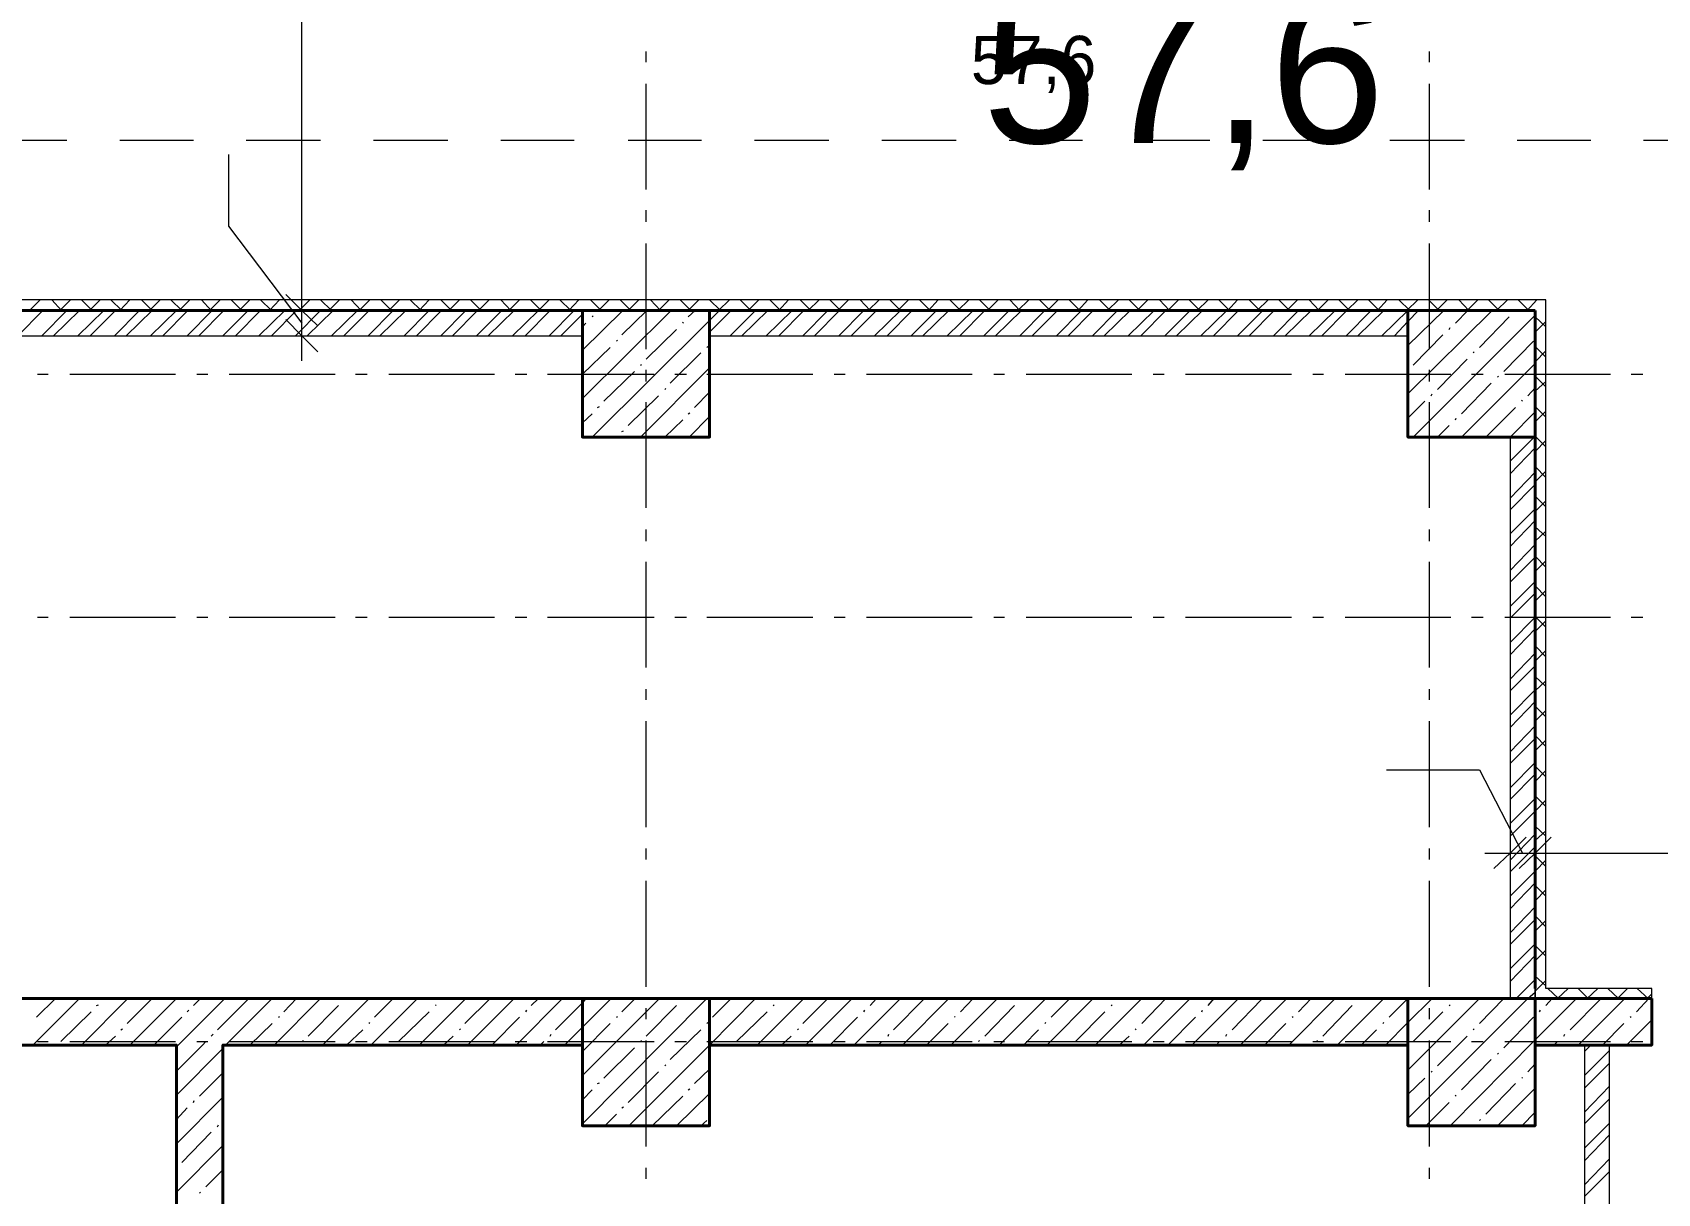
# Model space of a CAD drawing. Header units: millimetres. Extents: x -249154 to 415037, y -45458 to 354837.
# Drawn here: x -210804 to -203124, y 15802 to 21286 of the extents above; entities that cross this region are included whole.
import ezdxf

# ---------------------------------------------------------------- set-up
doc = ezdxf.new("R2010")
doc.units = ezdxf.units.MM
doc.layers.add('PDF _Текст', color=7, linetype='Continuous')
doc.styles.get("Standard").update_dxf_attribs({"font": 'arial.ttf'})

msp = doc.modelspace()

# ---------------------------------------------------------------- linework, layer by layer
at = {"lineweight": 9}
for points in [[(-209531.1, 19735.7), (-209531.1, 19972.9), (-209531.1, 24586.3), (-209531.1, 24827.8)], [(-203151.2, 16723.6), (-203151.2, 16770.2), (-203651.1, 16770.2), (-203651.1, 19972.9), (-203651.1, 20023.7), (-213009.2, 20023.7), (-213009.2, 24586.3), (-213055.8, 24586.3)], [(-207904.4, 21146.4), (-207904.4, 21197.2)], [(-204201.8, 21146.4), (-204201.8, 21197.2)], [(-207904.4, 20544.8), (-207904.4, 21044.7)], [(-204201.8, 20544.8), (-204201.8, 21044.7)], [(-210992.7, 20777.8), (-210641.1, 20777.8)], [(-210391.1, 20777.8), (-210043.7, 20777.8)], [(-209793.8, 20777.8), (-209442.2, 20777.8)], [(-209192.2, 20777.8), (-208840.6, 20777.8)], [(-208590.7, 20777.8), (-208243.3, 20777.8)], [(-207989.1, 20777.8), (-207641.7, 20777.8)], [(-207391.8, 20777.8), (-207040.2, 20777.8)], [(-206790.2, 20777.8), (-206438.6, 20777.8)], [(-206188.7, 20777.8), (-205841.3, 20777.8)], [(-205591.3, 20777.8), (-205239.7, 20777.8)], [(-204989.8, 20777.8), (-204638.2, 20777.8)], [(-204388.2, 20777.8), (-204036.6, 20777.8)], [(-203786.7, 20777.8), (-203439.3, 20777.8)], [(-203189.3, 20777.8), (-202837.7, 20777.8)], [(-209878.5, 20710), (-209878.5, 20371.1), (-209531.1, 19913.6)], [(-207904.4, 20392.3), (-207904.4, 20447.4)], [(-204201.8, 20392.3), (-204201.8, 20447.4)], [(-207904.4, 19790.7), (-207904.4, 20290.6)], [(-204201.8, 19790.7), (-204201.8, 20290.6)], [(-210874.1, 19854.3), (-210755.4, 19972.9)], [(-210819, 19972.9), (-210768.2, 20023.7)], [(-210759.7, 19854.3), (-210641.1, 19972.9)], [(-210666.5, 19972.9), (-210713.1, 20023.7)], [(-210704.6, 19854.3), (-210581.8, 19972.9)], [(-210675, 19972.9), (-210624.1, 20023.7)], [(-210590.2, 19854.3), (-210467.4, 19972.9)], [(-210522.4, 19972.9), (-210573.3, 20023.7)], [(-210535.2, 19972.9), (-210484.3, 20023.7)], [(-210530.9, 19854.3), (-210412.3, 19972.9)], [(-210382.6, 19972.9), (-210433.5, 20023.7)], [(-210416.5, 19854.3), (-210297.9, 19972.9)], [(-210391.1, 19972.9), (-210344.5, 20023.7)], [(-210361.5, 19854.3), (-210238.6, 19972.9)], [(-210238.6, 19972.9), (-210289.4, 20023.7)], [(-210251.3, 19972.9), (-210200.5, 20023.7)], [(-210247.1, 19854.3), (-210124.2, 19972.9)], [(-210187.8, 19854.3), (-210069.2, 19972.9)], [(-210098.8, 19972.9), (-210149.6, 20023.7)], [(-210111.5, 19972.9), (-210060.7, 20023.7)], [(-210073.4, 19854.3), (-209954.8, 19972.9)], [(-210018.3, 19854.3), (-209899.7, 19972.9)], [(-209959, 19972.9), (-210005.6, 20023.7)], [(-209967.5, 19972.9), (-209916.6, 20023.7)], [(-209903.9, 19854.3), (-209785.3, 19972.9)], [(-209815, 19972.9), (-209865.8, 20023.7)], [(-209844.6, 19854.3), (-209726, 19972.9)], [(-209827.7, 19972.9), (-209776.8, 20023.7)], [(-209734.5, 19854.3), (-209611.6, 19972.9)], [(-209675.2, 19972.9), (-209726, 20023.7)], [(-209683.6, 19972.9), (-209637, 20023.7)], [(-209675.2, 19854.3), (-209556.6, 19972.9)], [(-209637, 19972.9), (-209531.1, 19972.9), (-209412.5, 19972.9)], [(-209531.1, 19972.9), (-209582, 20023.7)], [(-209560.8, 19854.3), (-209442.2, 19972.9)], [(-209543.8, 19972.9), (-209493, 20023.7)], [(-209505.7, 19854.3), (-209382.9, 19972.9)], [(-209391.3, 19972.9), (-209442.2, 20023.7)], [(-209404, 19972.9), (-209353.2, 20023.7)], [(-209391.3, 19854.3), (-209268.5, 19972.9)], [(-209332, 19854.3), (-209213.4, 19972.9)], [(-209251.5, 19972.9), (-209298.1, 20023.7)], [(-209260, 19972.9), (-209209.2, 20023.7)], [(-209217.6, 19854.3), (-209099, 19972.9)], [(-209162.6, 19854.3), (-209039.7, 19972.9)], [(-209107.5, 19972.9), (-209158.3, 20023.7)], [(-209120.2, 19972.9), (-209069.4, 20023.7)], [(-209048.2, 19854.3), (-208929.6, 19972.9)], [(-208967.7, 19972.9), (-209018.5, 20023.7)], [(-208988.9, 19854.3), (-208870.3, 19972.9)], [(-208976.2, 19972.9), (-208929.6, 20023.7)], [(-208823.7, 19972.9), (-208874.5, 20023.7)], [(-208874.5, 19854.3), (-208755.9, 19972.9)], [(-208836.4, 19972.9), (-208785.5, 20023.7)], [(-208819.4, 19854.3), (-208700.8, 19972.9)], [(-208683.9, 19972.9), (-208734.7, 20023.7)], [(-208705.1, 19854.3), (-208586.4, 19972.9)], [(-208696.6, 19972.9), (-208645.7, 20023.7)], [(-208650, 19854.3), (-208527.1, 19972.9)], [(-208544.1, 19972.9), (-208590.7, 20023.7)], [(-208552.5, 19972.9), (-208501.7, 20023.7)], [(-208535.6, 19854.3), (-208412.7, 19972.9)], [(-208476.3, 19854.3), (-208357.7, 19972.9)], [(-208400, 19972.9), (-208450.9, 20023.7)], [(-208412.7, 19972.9), (-208361.9, 20023.7)], [(-208361.9, 19854.3), (-208243.3, 19972.9)], [(-208260.2, 19972.9), (-208311.1, 20023.7)], [(-208268.7, 19972.9), (-208222.1, 20023.7)], [(-208205.2, 19786.5), (-208014.5, 19972.9)], [(-208205.2, 19557.7), (-207785.8, 19972.9)], [(-208205.2, 19972.9), (-207603.6, 19972.9)], [(-208116.2, 19972.9), (-208167, 20023.7)], [(-208133.1, 19972.9), (-208128.9, 19972.9)], [(-208128.9, 19972.9), (-208078.1, 20023.7)], [(-207976.4, 19972.9), (-208027.2, 20023.7)], [(-208018.8, 19858.5), (-207900.1, 19972.9)], [(-207989.1, 19972.9), (-207938.3, 20023.7)], [(-207836.6, 19972.9), (-207883.2, 20023.7)], [(-207845.1, 19972.9), (-207794.2, 20023.7)], [(-207692.6, 19972.9), (-207743.4, 20023.7)], [(-207705.3, 19972.9), (-207654.4, 20023.7)], [(-207705.3, 19943.3), (-207671.4, 19972.9)], [(-207552.8, 19972.9), (-207603.6, 20023.7)], [(-207603.6, 19926.3), (-207557, 19972.9)], [(-207603.6, 19871.2), (-207501.9, 19972.9)], [(-207561.2, 19972.9), (-207510.4, 20023.7)], [(-207506.2, 19854.3), (-207387.5, 19972.9)], [(-207408.7, 19972.9), (-207459.6, 20023.7)], [(-207451.1, 19854.3), (-207328.2, 19972.9)], [(-207421.4, 19972.9), (-207370.6, 20023.7)], [(-207336.7, 19854.3), (-207213.9, 19972.9)], [(-207268.9, 19972.9), (-207319.8, 20023.7)], [(-207277.4, 19972.9), (-207230.8, 20023.7)], [(-207277.4, 19854.3), (-207158.8, 19972.9)], [(-207124.9, 19972.9), (-207175.7, 20023.7)], [(-207163, 19854.3), (-207044.4, 19972.9)], [(-207137.6, 19972.9), (-207086.8, 20023.7)], [(-207108, 19854.3), (-206989.3, 19972.9)], [(-206985.1, 19972.9), (-207035.9, 20023.7)], [(-206997.8, 19972.9), (-206947, 20023.7)], [(-206993.6, 19854.3), (-206875, 19972.9)], [(-206934.3, 19854.3), (-206815.6, 19972.9)], [(-206845.3, 19972.9), (-206891.9, 20023.7)], [(-206853.8, 19972.9), (-206802.9, 20023.7)], [(-206824.1, 19854.3), (-206701.3, 19972.9)], [(-206764.8, 19854.3), (-206646.2, 19972.9)], [(-206701.3, 19972.9), (-206752.1, 20023.7)], [(-206714, 19972.9), (-206663.1, 20023.7)], [(-206650.4, 19854.3), (-206531.8, 19972.9)], [(-206561.5, 19972.9), (-206612.3, 20023.7)], [(-206595.4, 19854.3), (-206472.5, 19972.9)], [(-206569.9, 19972.9), (-206523.3, 20023.7)], [(-206481, 19854.3), (-206358.1, 19972.9)], [(-206417.4, 19972.9), (-206468.3, 20023.7)], [(-206430.1, 19972.9), (-206379.3, 20023.7)], [(-206421.7, 19854.3), (-206303, 19972.9)], [(-206277.6, 19972.9), (-206328.5, 20023.7)], [(-206307.3, 19854.3), (-206188.7, 19972.9)], [(-206290.3, 19972.9), (-206239.5, 20023.7)], [(-206252.2, 19854.3), (-206129.4, 19972.9)], [(-206137.8, 19972.9), (-206184.4, 20023.7)], [(-206146.3, 19972.9), (-206095.5, 20023.7)], [(-206137.8, 19854.3), (-206019.2, 19972.9)], [(-206078.5, 19854.3), (-205959.9, 19972.9)], [(-205993.8, 19972.9), (-206044.6, 20023.7)], [(-206006.5, 19972.9), (-205955.7, 20023.7)], [(-205964.1, 19854.3), (-205845.5, 19972.9)], [(-205909.1, 19854.3), (-205790.4, 19972.9)], [(-205854, 19972.9), (-205904.8, 20023.7)], [(-205862.5, 19972.9), (-205815.9, 20023.7)], [(-205794.7, 19854.3), (-205676.1, 19972.9)], [(-205710, 19972.9), (-205760.8, 20023.7)], [(-205739.6, 19854.3), (-205616.8, 19972.9)], [(-205722.7, 19972.9), (-205671.8, 20023.7)], [(-205625.2, 19854.3), (-205502.4, 19972.9)], [(-205570.2, 19972.9), (-205621, 20023.7)], [(-205582.9, 19972.9), (-205532, 20023.7)], [(-205565.9, 19854.3), (-205447.3, 19972.9)], [(-205430.4, 19972.9), (-205477, 20023.7)], [(-205451.5, 19854.3), (-205332.9, 19972.9)], [(-205438.8, 19972.9), (-205388, 20023.7)], [(-205396.5, 19854.3), (-205273.6, 19972.9)], [(-205286.3, 19972.9), (-205337.2, 20023.7)], [(-205299, 19972.9), (-205248.2, 20023.7)], [(-205282.1, 19854.3), (-205159.2, 19972.9)], [(-205222.8, 19854.3), (-205104.2, 19972.9)], [(-205146.5, 19972.9), (-205197.4, 20023.7)], [(-205155, 19972.9), (-205108.4, 20023.7)], [(-205108.4, 19854.3), (-204989.8, 19972.9)], [(-205002.5, 19972.9), (-205053.3, 20023.7)], [(-205053.3, 19854.3), (-204934.7, 19972.9)], [(-205015.2, 19972.9), (-204964.4, 20023.7)], [(-204938.9, 19854.3), (-204820.3, 19972.9)], [(-204862.7, 19972.9), (-204913.5, 20023.7)], [(-204883.9, 19854.3), (-204761, 19972.9)], [(-204875.4, 19972.9), (-204824.6, 20023.7)], [(-204722.9, 19972.9), (-204769.5, 20023.7)], [(-204769.5, 19854.3), (-204646.6, 19972.9)], [(-204731.4, 19972.9), (-204680.5, 20023.7)], [(-204710.2, 19854.3), (-204591.6, 19972.9)], [(-204578.9, 19972.9), (-204629.7, 20023.7)], [(-204595.8, 19854.3), (-204477.2, 19972.9)], [(-204591.6, 19972.9), (-204540.7, 20023.7)], [(-204540.7, 19854.3), (-204417.9, 19972.9)], [(-204439.1, 19972.9), (-204489.9, 20023.7)], [(-204447.5, 19972.9), (-204400.9, 20023.7)], [(-204426.3, 19854.3), (-204303.5, 19972.9)], [(-204295, 19972.9), (-204345.9, 20023.7)], [(-204307.7, 19972.9), (-204256.9, 20023.7)], [(-204303.5, 19807.7), (-204134, 19972.9)], [(-204303.5, 19578.9), (-203905.3, 19972.9)], [(-204303.5, 19922.1), (-204252.7, 19972.9)], [(-204303.5, 19972.9), (-203701.9, 19972.9), (-203701.9, 19375.6)], [(-204155.2, 19972.9), (-204206.1, 20023.7)], [(-204167.9, 19972.9), (-204117.1, 20023.7)], [(-204079, 19913.6), (-204019.7, 19972.9)], [(-204015.4, 19972.9), (-204062, 20023.7)], [(-204023.9, 19972.9), (-203973.1, 20023.7)], [(-203871.4, 19972.9), (-203922.2, 20023.7)], [(-203884.1, 19972.9), (-203833.3, 20023.7)], [(-203795.1, 19972.9), (-203790.9, 19972.9)], [(-203731.6, 19972.9), (-203782.4, 20023.7)], [(-203740.1, 19972.9), (-203693.5, 20023.7)], [(-208306.8, 19854.3), (-208205.2, 19956)], [(-208205.2, 19896.7), (-208188.2, 19913.6)], [(-208158.6, 19943.3), (-208154.3, 19947.5)], [(-208158.6, 19375.6), (-207603.6, 19926.3)], [(-207730.7, 19913.6), (-207726.5, 19917.8)], [(-204367, 19854.3), (-204303.5, 19922.1)], [(-204278.1, 19375.6), (-203701.9, 19951.7)], [(-203964.6, 19799.2), (-203824.8, 19943.3)], [(-203651.1, 19896.7), (-203701.9, 19943.3)], [(-203701.9, 19871.2), (-203651.1, 19922.1)], [(-209637, 19854.3), (-209531.1, 19854.3), (-209412.5, 19854.3)], [(-208044.2, 19828.9), (-208039.9, 19833.1)], [(-207904.4, 19744.1), (-207760.3, 19883.9)], [(-204278.1, 19714.5), (-204138.3, 19858.5)], [(-204108.6, 19883.9), (-204104.4, 19892.4)], [(-203850.2, 19684.8), (-203710.4, 19828.9)], [(-208205.2, 19672.1), (-208073.8, 19799.2)], [(-207790, 19629.8), (-207646, 19773.8)], [(-207616.3, 19799.2), (-207612.1, 19803.5)], [(-204163.7, 19600.1), (-204023.9, 19744.1)], [(-203994.2, 19773.8), (-203990, 19778)], [(-203651.1, 19752.6), (-203701.9, 19803.5)], [(-203701.9, 19731.4), (-203651.1, 19782.3)], [(-210780.9, 19672.1), (-210730, 19672.1)], [(-210628.4, 19672.1), (-210128.5, 19672.1)], [(-210026.8, 19672.1), (-209976, 19672.1)], [(-209874.3, 19672.1), (-209374.4, 19672.1)], [(-209277, 19672.1), (-209221.9, 19672.1)], [(-209120.2, 19672.1), (-208620.3, 19672.1)], [(-208522.9, 19672.1), (-208467.8, 19672.1)], [(-208370.4, 19672.1), (-207866.3, 19672.1)], [(-208103.5, 19545), (-207959.5, 19684.8)], [(-207929.8, 19714.5), (-207925.6, 19718.7)], [(-207929.8, 19375.6), (-207603.6, 19701.8)], [(-207904.4, 19638.2), (-207904.4, 19693.3)], [(-207768.8, 19672.1), (-207713.7, 19672.1)], [(-207616.3, 19672.1), (-207116.4, 19672.1)], [(-207014.8, 19672.1), (-206963.9, 19672.1)], [(-206862.2, 19672.1), (-206362.4, 19672.1)], [(-206260.7, 19672.1), (-206209.8, 19672.1)], [(-206108.2, 19672.1), (-205608.3, 19672.1)], [(-205506.6, 19672.1), (-205455.8, 19672.1)], [(-205354.1, 19672.1), (-204854.2, 19672.1)], [(-204752.5, 19672.1), (-204701.7, 19672.1)], [(-204600, 19672.1), (-204100.1, 19672.1)], [(-204201.8, 19638.2), (-204201.8, 19693.3)], [(-204049.3, 19375.6), (-203701.9, 19723)], [(-204002.7, 19672.1), (-203947.6, 19672.1)], [(-203879.9, 19659.4), (-203875.6, 19663.7)], [(-203846, 19672.1), (-203346.1, 19672.1)], [(-203651.1, 19612.8), (-203701.9, 19663.7)], [(-203248.6, 19672.1), (-203193.6, 19672.1)], [(-207815.4, 19600.1), (-207811.2, 19604.3)], [(-207675.6, 19515.4), (-207603.6, 19587.4)], [(-204049.3, 19485.7), (-203909.5, 19629.8)], [(-203735.8, 19570.5), (-203701.9, 19608.6)], [(-203701.9, 19591.6), (-203651.1, 19638.2)], [(-208133.1, 19515.4), (-208124.7, 19519.6)], [(-207989.1, 19430.7), (-207845.1, 19570.5)], [(-207904.4, 19040.9), (-207904.4, 19540.8)], [(-204303.5, 19464.5), (-204223, 19545)], [(-204201.8, 19040.9), (-204201.8, 19540.8)], [(-204193.3, 19570.5), (-204189.1, 19578.9)], [(-203934.9, 19375.6), (-203795.1, 19515.4)], [(-203765.5, 19545), (-203761.2, 19549.3)], [(-203651.1, 19468.8), (-203701.9, 19519.6)], [(-208205.2, 19443.4), (-208158.6, 19485.7)], [(-207815.4, 19375.6), (-207730.7, 19456.1)], [(-207705.3, 19485.7), (-207696.8, 19490)], [(-207701, 19375.6), (-207603.6, 19473)], [(-204079, 19456.1), (-204074.7, 19464.5)], [(-203820.5, 19375.6), (-203701.9, 19494.2)], [(-203701.9, 19447.6), (-203651.1, 19498.4)], [(-208018.8, 19401), (-208010.3, 19405.2)], [(-204163.7, 19375.6), (-204108.6, 19430.7)], [(-203820.5, 19261.2), (-203706.2, 19375.6)], [(-203706.2, 19375.6), (-203701.9, 19379.8)], [(-203651.1, 19329), (-203701.9, 19379.8)], [(-203701.9, 19307.8), (-203651.1, 19358.6)], [(-203820.5, 19201.9), (-203701.9, 19324.7)], [(-203820.5, 19087.5), (-203701.9, 19210.4)], [(-203651.1, 19184.9), (-203701.9, 19235.8)], [(-203701.9, 19163.8), (-203651.1, 19214.6)], [(-203820.5, 19032.4), (-203701.9, 19151.1)], [(-203651.1, 19045.1), (-203701.9, 19096)], [(-203701.9, 19024), (-203651.1, 19074.8)], [(-203820.5, 18918.1), (-203701.9, 19036.7)], [(-203820.5, 18858.7), (-203701.9, 18981.6)], [(-207904.4, 18884.2), (-207904.4, 18939.2)], [(-204201.8, 18884.2), (-204201.8, 18939.2)], [(-203651.1, 18905.3), (-203701.9, 18951.9)], [(-203701.9, 18884.2), (-203651.1, 18930.8)], [(-203820.5, 18744.4), (-203701.9, 18867.2)], [(-207904.4, 18286.8), (-207904.4, 18786.7)], [(-204201.8, 18286.8), (-204201.8, 18786.7)], [(-203820.5, 18689.3), (-203701.9, 18807.9)], [(-203651.1, 18761.3), (-203701.9, 18812.1)], [(-203701.9, 18740.1), (-203651.1, 18791)], [(-203820.5, 18574.9), (-203701.9, 18693.5)], [(-203651.1, 18621.5), (-203701.9, 18672.3)], [(-203820.5, 18519.8), (-203701.9, 18638.5)], [(-203701.9, 18600.3), (-203651.1, 18651.2)], [(-210780.9, 18524.1), (-210730, 18524.1)], [(-210628.4, 18524.1), (-210128.5, 18524.1)], [(-210026.8, 18524.1), (-209976, 18524.1)], [(-209874.3, 18524.1), (-209374.4, 18524.1)], [(-209277, 18524.1), (-209221.9, 18524.1)], [(-209120.2, 18524.1), (-208620.3, 18524.1)], [(-208522.9, 18524.1), (-208467.8, 18524.1)], [(-208370.4, 18524.1), (-207866.3, 18524.1)], [(-207768.8, 18524.1), (-207713.7, 18524.1)], [(-207616.3, 18524.1), (-207116.4, 18524.1)], [(-207014.8, 18524.1), (-206963.9, 18524.1)], [(-206862.2, 18524.1), (-206362.4, 18524.1)], [(-206260.7, 18524.1), (-206209.8, 18524.1)], [(-206108.2, 18524.1), (-205608.3, 18524.1)], [(-205506.6, 18524.1), (-205455.8, 18524.1)], [(-205354.1, 18524.1), (-204854.2, 18524.1)], [(-204752.5, 18524.1), (-204701.7, 18524.1)], [(-204600, 18524.1), (-204100.1, 18524.1)], [(-204002.7, 18524.1), (-203947.6, 18524.1)], [(-203846, 18524.1), (-203346.1, 18524.1)], [(-203820.5, 18405.5), (-203701.9, 18524.1)], [(-203651.1, 18477.5), (-203701.9, 18528.3)], [(-203248.6, 18524.1), (-203193.6, 18524.1)], [(-203820.5, 18346.2), (-203701.9, 18469)], [(-203701.9, 18456.3), (-203651.1, 18507.1)], [(-203651.1, 18337.7), (-203701.9, 18388.5)], [(-203701.9, 18316.5), (-203651.1, 18367.3)], [(-203820.5, 18231.8), (-203701.9, 18354.6)], [(-203820.5, 18176.7), (-203701.9, 18295.3)], [(-203651.1, 18197.9), (-203701.9, 18244.5)], [(-203701.9, 18176.7), (-203651.1, 18223.3)], [(-207904.4, 18134.3), (-207904.4, 18185.2)], [(-204201.8, 18134.3), (-204201.8, 18185.2)], [(-203820.5, 18062.3), (-203701.9, 18180.9)], [(-203820.5, 18003), (-203701.9, 18125.9)], [(-203651.1, 18053.8), (-203701.9, 18104.7)], [(-203701.9, 18032.7), (-203651.1, 18083.5)], [(-207904.4, 17532.8), (-207904.4, 18032.7)], [(-204201.8, 17532.8), (-204201.8, 18032.7)], [(-203820.5, 17888.6), (-203701.9, 18011.5)], [(-203820.5, 17833.6), (-203701.9, 17952.2)], [(-203651.1, 17914), (-203701.9, 17964.9)], [(-203701.9, 17892.9), (-203651.1, 17943.7)], [(-203820.5, 17719.2), (-203701.9, 17837.8)], [(-203651.1, 17770), (-203701.9, 17820.8)], [(-204405.2, 17803.9), (-203964.6, 17803.9), (-203761.2, 17409.9)], [(-203820.5, 17664.1), (-203701.9, 17782.7)], [(-203701.9, 17748.8), (-203651.1, 17799.7)], [(-203820.5, 17549.7), (-203701.9, 17668.3)], [(-203651.1, 17630.2), (-203701.9, 17681)], [(-203820.5, 17490.4), (-203701.9, 17609)], [(-203701.9, 17609), (-203651.1, 17659.9)], [(-203820.5, 17515.8), (-203820.5, 17409.9), (-203820.5, 17291.3)], [(-203651.1, 17490.4), (-203701.9, 17537)], [(-203701.9, 17469.2), (-203651.1, 17515.8)], [(-203701.9, 17515.8), (-203701.9, 17409.9), (-203701.9, 17291.3)], [(-203820.5, 17376), (-203701.9, 17498.9)], [(-203820.5, 17321), (-203701.9, 17439.6)], [(-207904.4, 17380.3), (-207904.4, 17431.1)], [(-204201.8, 17380.3), (-204201.8, 17431.1)], [(-203939.2, 17409.9), (-203701.9, 17409.9), (-201549.9, 17409.9), (-201308.4, 17409.9)], [(-203651.1, 17346.4), (-203701.9, 17397.2)], [(-203701.9, 17325.2), (-203651.1, 17376)], [(-203820.5, 17206.6), (-203701.9, 17325.2)], [(-207904.4, 16778.7), (-207904.4, 17278.6)], [(-204201.8, 16778.7), (-204201.8, 17278.6)], [(-203820.5, 17147.3), (-203701.9, 17270.1)], [(-203651.1, 17206.6), (-203701.9, 17257.4)], [(-203701.9, 17185.4), (-203651.1, 17236.2)], [(-203820.5, 17032.9), (-203701.9, 17155.7)], [(-203820.5, 16977.8), (-203701.9, 17096.4)], [(-203651.1, 17062.5), (-203701.9, 17113.4)], [(-203701.9, 17041.4), (-203651.1, 17092.2)], [(-203820.5, 16863.4), (-203701.9, 16982)], [(-203820.5, 16804.1), (-203701.9, 16927)], [(-203651.1, 16922.7), (-203701.9, 16973.6)], [(-203701.9, 16901.6), (-203651.1, 16952.4)], [(-203651.1, 16782.9), (-203701.9, 16829.5)], [(-203790.9, 16723.6), (-203701.9, 16812.6)], [(-203735.8, 16723.6), (-203701.9, 16753.3)], [(-203701.9, 16757.5), (-203689.2, 16770.2), (-203651.1, 16808.4)], [(-203701.9, 16770.2), (-203701.9, 16723.6)], [(-203591.8, 16723.6), (-203642.6, 16770.2)], [(-203596, 16723.6), (-203545.2, 16770.2)], [(-203452, 16723.6), (-203498.6, 16770.2)], [(-203456.2, 16723.6), (-203405.4, 16770.2)], [(-203308, 16723.6), (-203358.8, 16770.2)], [(-203312.2, 16723.6), (-203265.6, 16770.2)], [(-203168.2, 16723.6), (-203219, 16770.2)], [(-203172.4, 16723.6), (-203151.2, 16744.8)], [(-210802, 16503.3), (-210581.8, 16723.6)], [(-210785.1, 16634.7), (-210696.1, 16723.6)], [(-210573.3, 16503.3), (-210353, 16723.6)], [(-210501.3, 16689.7), (-210492.8, 16694)], [(-210471.6, 16719.4), (-210467.4, 16723.6)], [(-210357.2, 16605), (-210238.6, 16723.6)], [(-210344.5, 16503.3), (-210124.2, 16723.6)], [(-210124.2, 16494.9), (-210115.8, 16503.3), (-209895.5, 16723.6)], [(-210073.4, 16660.1), (-210064.9, 16668.6)], [(-210043.7, 16689.7), (-210009.8, 16723.6)], [(-209929.4, 16575.4), (-209785.3, 16719.4)], [(-209891.2, 16503.3), (-209670.9, 16723.6)], [(-209662.5, 16503.3), (-209442.2, 16723.6)], [(-209615.9, 16660.1), (-209556.6, 16723.6)], [(-209501.5, 16545.7), (-209357.4, 16689.7)], [(-209433.7, 16503.3), (-209213.4, 16723.6)], [(-209327.8, 16719.4), (-209327.8, 16723.6)], [(-209204.9, 16503.3), (-208984.7, 16723.6)], [(-209188, 16634.7), (-209099, 16723.6)], [(-208976.2, 16503.3), (-208755.9, 16723.6)], [(-208899.9, 16689.7), (-208895.7, 16694)], [(-208874.5, 16719.4), (-208870.3, 16723.6)], [(-208760.1, 16605), (-208641.5, 16723.6)], [(-208747.4, 16503.3), (-208527.1, 16723.6)], [(-208518.7, 16503.3), (-208298.4, 16723.6)], [(-208472.1, 16660.1), (-208467.8, 16668.6)], [(-208446.6, 16689.7), (-208412.7, 16723.6)], [(-208332.3, 16575.4), (-208205.2, 16702.4), (-208188.2, 16719.4)], [(-208289.9, 16503.3), (-208205.2, 16588.1), (-208069.6, 16723.6)], [(-208205.2, 16359.3), (-207840.8, 16723.6)], [(-208205.2, 16130.5), (-207616.3, 16723.6)], [(-208018.8, 16660.1), (-207955.2, 16723.6)], [(-207984.9, 16122.1), (-207603.6, 16503.3), (-207387.5, 16723.6)], [(-207904.4, 16545.7), (-207760.3, 16689.7)], [(-207904.4, 16626.2), (-207904.4, 16677)], [(-207730.7, 16719.4), (-207730.7, 16723.6)], [(-207590.9, 16634.7), (-207501.9, 16723.6)], [(-207379.1, 16503.3), (-207158.8, 16723.6)], [(-207302.8, 16689.7), (-207298.6, 16694)], [(-207273.2, 16719.4), (-207273.2, 16723.6)], [(-207163, 16605), (-207044.4, 16723.6)], [(-207150.3, 16503.3), (-206930, 16723.6)], [(-206921.6, 16503.3), (-206701.3, 16723.6)], [(-206875, 16660.1), (-206870.7, 16668.6)], [(-206845.3, 16689.7), (-206815.6, 16723.6)], [(-206735.2, 16575.4), (-206591.1, 16719.4)], [(-206692.8, 16503.3), (-206472.5, 16723.6)], [(-206464, 16503.3), (-206243.7, 16723.6)], [(-206417.4, 16660.1), (-206358.1, 16723.6)], [(-206303, 16545.7), (-206163.2, 16689.7)], [(-206235.3, 16503.3), (-206015, 16723.6)], [(-206133.6, 16719.4), (-206129.4, 16723.6)], [(-206010.7, 16503.3), (-205790.4, 16723.6)], [(-205989.6, 16634.7), (-205900.6, 16723.6)], [(-205782, 16503.3), (-205561.7, 16723.6)], [(-205705.7, 16689.7), (-205701.5, 16694)], [(-205676.1, 16719.4), (-205676.1, 16723.6)], [(-205561.7, 16605), (-205447.3, 16723.6)], [(-205553.2, 16503.3), (-205332.9, 16723.6)], [(-205324.5, 16503.3), (-205104.2, 16723.6)], [(-205277.9, 16660.1), (-205273.6, 16668.6)], [(-205248.2, 16689.7), (-205218.5, 16723.6)], [(-205133.8, 16575.4), (-204994, 16719.4)], [(-205095.7, 16503.3), (-204875.4, 16723.6)], [(-204866.9, 16503.3), (-204646.6, 16723.6)], [(-204820.3, 16660.1), (-204761, 16723.6)], [(-204705.9, 16545.7), (-204566.1, 16689.7)], [(-204638.2, 16503.3), (-204417.9, 16723.6)], [(-204536.5, 16719.4), (-204532.3, 16723.6)], [(-204409.4, 16503.3), (-204303.5, 16609.2), (-204189.1, 16723.6)], [(-204392.5, 16634.7), (-204303.5, 16723.6)], [(-204303.5, 16384.7), (-203964.6, 16723.6)], [(-204303.5, 16156), (-203735.8, 16723.6)], [(-204201.8, 16626.2), (-204201.8, 16677)], [(-204108.6, 16689.7), (-204104.4, 16694)], [(-204104.4, 16122.1), (-203701.9, 16528.8), (-203507.1, 16723.6)], [(-204079, 16719.4), (-204074.7, 16723.6)], [(-203964.6, 16605), (-203850.2, 16723.6)], [(-203680.7, 16660.1), (-203676.5, 16668.6)], [(-203651.1, 16689.7), (-203621.4, 16723.6)], [(-203536.7, 16575.4), (-203392.7, 16719.4)], [(-203498.6, 16503.3), (-203278.3, 16723.6)], [(-203223.2, 16660.1), (-203163.9, 16723.6)], [(-210670.7, 16520.3), (-210526.7, 16660.1)], [(-210230.1, 16503.3), (-210098.8, 16634.7)], [(-209776.8, 16503.3), (-209670.9, 16605)], [(-209641.3, 16634.7), (-209637, 16638.9)], [(-209213.4, 16605), (-209209.2, 16609.2)], [(-209073.6, 16520.3), (-208929.6, 16660.1)], [(-208633, 16503.3), (-208501.7, 16634.7)], [(-208205.2, 16473.7), (-208073.8, 16605)], [(-208044.2, 16634.7), (-208039.9, 16638.9)], [(-207616.3, 16605), (-207612.1, 16609.2)], [(-207476.5, 16520.3), (-207332.5, 16660.1)], [(-207035.9, 16503.3), (-206904.6, 16634.7)], [(-206578.4, 16503.3), (-206476.7, 16605)], [(-206447.1, 16634.7), (-206442.8, 16638.9)], [(-206019.2, 16605), (-206015, 16609.2)], [(-205875.2, 16520.3), (-205735.4, 16660.1)], [(-205438.8, 16503.3), (-205307.5, 16634.7)], [(-204981.3, 16503.3), (-204879.6, 16605)], [(-204850, 16634.7), (-204845.7, 16638.9)], [(-204422.1, 16605), (-204417.9, 16609.2)], [(-204278.1, 16520.3), (-204138.3, 16660.1)], [(-203850.2, 16490.6), (-203710.4, 16634.7)], [(-203384.2, 16503.3), (-203282.5, 16605)], [(-203269.8, 16503.3), (-203151.2, 16622)], [(-203252.9, 16634.7), (-203248.6, 16638.9)], [(-210780.9, 16520.3), (-210730, 16520.3)], [(-210628.4, 16520.3), (-210128.5, 16520.3)], [(-210458.9, 16503.3), (-210412.3, 16545.7)], [(-210386.9, 16575.4), (-210378.4, 16579.6)], [(-210124.2, 16380.5), (-210001.4, 16503.3), (-209984.4, 16520.3)], [(-210026.8, 16520.3), (-209976, 16520.3)], [(-209959, 16545.7), (-209950.5, 16554.2)], [(-209874.3, 16520.3), (-209374.4, 16520.3)], [(-209531.1, 16520.3), (-209522.7, 16524.5)], [(-209319.3, 16503.3), (-209243.1, 16575.4)], [(-209277, 16520.3), (-209221.9, 16520.3)], [(-209120.2, 16520.3), (-208620.3, 16520.3)], [(-208861.8, 16503.3), (-208815.2, 16545.7)], [(-208785.5, 16575.4), (-208781.3, 16579.6)], [(-208522.9, 16520.3), (-208467.8, 16520.3)], [(-208404.3, 16503.3), (-208387.3, 16520.3)], [(-208370.4, 16520.3), (-207866.3, 16520.3)], [(-208357.7, 16545.7), (-208353.4, 16554.2)], [(-207929.8, 16520.3), (-207925.6, 16524.5)], [(-207904.4, 16024.6), (-207904.4, 16524.5)], [(-207790, 16435.6), (-207646, 16575.4)], [(-207768.8, 16520.3), (-207713.7, 16520.3)], [(-207616.3, 16520.3), (-207116.4, 16520.3)], [(-207264.7, 16503.3), (-207218.1, 16545.7)], [(-207188.4, 16575.4), (-207184.2, 16579.6)], [(-207014.8, 16520.3), (-206963.9, 16520.3)], [(-206862.2, 16520.3), (-206362.4, 16520.3)], [(-206807.2, 16503.3), (-206790.2, 16520.3)], [(-206760.6, 16545.7), (-206756.3, 16554.2)], [(-206332.7, 16520.3), (-206328.5, 16524.5)], [(-206260.7, 16520.3), (-206209.8, 16520.3)], [(-206120.9, 16503.3), (-206048.9, 16575.4)], [(-206108.2, 16520.3), (-205608.3, 16520.3)], [(-205667.6, 16503.3), (-205621, 16545.7)], [(-205591.3, 16575.4), (-205587.1, 16579.6)], [(-205506.6, 16520.3), (-205455.8, 16520.3)], [(-205354.1, 16520.3), (-204854.2, 16520.3)], [(-205210.1, 16503.3), (-205193.1, 16520.3)], [(-205163.5, 16545.7), (-205159.2, 16554.2)], [(-204752.5, 16520.3), (-204701.7, 16520.3)], [(-204735.6, 16520.3), (-204731.4, 16524.5)], [(-204600, 16520.3), (-204100.1, 16520.3)], [(-204523.8, 16503.3), (-204451.8, 16575.4)], [(-204201.8, 16024.6), (-204201.8, 16524.5)], [(-204163.7, 16405.9), (-204023.9, 16545.7)], [(-204002.7, 16520.3), (-203947.6, 16520.3)], [(-203994.2, 16575.4), (-203990, 16579.6)], [(-203846, 16520.3), (-203346.1, 16520.3)], [(-203613, 16503.3), (-203596, 16520.3)], [(-203566.4, 16545.7), (-203562.1, 16554.2)], [(-203248.6, 16520.3), (-203193.6, 16520.3)], [(-210124.2, 16266.1), (-209903.9, 16486.4)], [(-208103.5, 16346.6), (-207959.5, 16490.6)], [(-203879.9, 16461), (-203875.6, 16465.2)], [(-203468.9, 16473.7), (-203439.3, 16503.3)], [(-203468.9, 16359.3), (-203350.3, 16477.9)], [(-210014.1, 16261.9), (-209903.9, 16372)], [(-207989.1, 16232.2), (-207845.1, 16376.3)], [(-207815.4, 16405.9), (-207811.2, 16410.1)], [(-207675.6, 16321.2), (-207603.6, 16389)], [(-204193.3, 16376.3), (-204189.1, 16380.5)], [(-204049.3, 16291.5), (-203909.5, 16435.6)], [(-203735.8, 16376.3), (-203701.9, 16414.4)], [(-203468.9, 16300), (-203350.3, 16418.6)], [(-208205.2, 16244.9), (-208158.6, 16291.5)], [(-208133.1, 16321.2), (-208124.7, 16325.4)], [(-207705.3, 16291.5), (-207696.8, 16295.8)], [(-204303.5, 16270.3), (-204223, 16346.6)], [(-203934.9, 16177.1), (-203795.1, 16321.2)], [(-203879.9, 16122.1), (-203701.9, 16300)], [(-203765.5, 16346.6), (-203761.2, 16350.8)], [(-203468.9, 16185.6), (-203350.3, 16308.5)], [(-210124.2, 16037.3), (-209903.9, 16257.6)], [(-210124.2, 16151.7), (-210073.4, 16206.8)], [(-210043.7, 16232.2), (-210039.5, 16240.7)], [(-208018.8, 16206.8), (-208010.3, 16211)], [(-207874.7, 16122.1), (-207730.7, 16261.9)], [(-207760.3, 16122.1), (-207603.6, 16274.6)], [(-204218.8, 16122.1), (-204108.6, 16232.2)], [(-204079, 16261.9), (-204074.7, 16266.1)], [(-203468.9, 16130.5), (-203350.3, 16249.2)], [(-208099.3, 16122.1), (-208044.2, 16177.1)], [(-207646, 16122.1), (-207616.3, 16147.5)], [(-203964.6, 16147.5), (-203960.3, 16151.7)], [(-203765.5, 16122.1), (-203701.9, 16185.6)], [(-203468.9, 16016.2), (-203350.3, 16134.8)], [(-210098.8, 15948.4), (-209959, 16092.4)], [(-209929.4, 16117.8), (-209925.1, 16126.3)], [(-203468.9, 15956.9), (-203350.3, 16079.7)], [(-210124.2, 15808.6), (-209903.9, 16028.9)], [(-210124.2, 15923), (-210124.2, 15923)], [(-209984.4, 15834), (-209903.9, 15914.5)], [(-207904.4, 15872.1), (-207904.4, 15923)], [(-204201.8, 15872.1), (-204201.8, 15923)], [(-203468.9, 15842.5), (-203350.3, 15965.3)], [(-203468.9, 15787.4), (-203350.3, 15906)], [(-210014.1, 15804.3), (-210009.8, 15808.6)]]:
    msp.add_lwpolyline(points, dxfattribs=at)
at = {"lineweight": 18}
for points in [[(-209607.4, 20049.2), (-209531.1, 19972.9), (-209454.9, 19900.9)], [(-209607.4, 19930.5), (-209531.1, 19854.3), (-209454.9, 19778)], [(-203744.3, 17486.2), (-203820.5, 17409.9), (-203896.8, 17337.9)], [(-203625.7, 17486.2), (-203701.9, 17409.9), (-203778.2, 17337.9)]]:
    msp.add_lwpolyline(points, dxfattribs=at)
at = {"lineweight": 40}
for points in [[(-211407.8, 19972.9), (-208205.2, 19972.9)], [(-207603.6, 19972.9), (-204303.5, 19972.9)], [(-203701.9, 19375.6), (-203701.9, 16770.2)], [(-203468.9, 15520.5), (-209903.9, 15520.5), (-209903.9, 16503.3), (-208205.2, 16503.3), (-208205.2, 16723.6), (-211407.8, 16723.6), (-211407.8, 16503.3), (-210124.2, 16503.3), (-210124.2, 14821.5), (-209903.9, 14821.5), (-209903.9, 15300.2), (-203350.3, 15300.2), (-203350.3, 15520.5)], [(-203151.2, 16723.6), (-203701.9, 16723.6)]]:
    msp.add_lwpolyline(points, dxfattribs=at)
at = {"lineweight": 9}
for points in [[(-211407.8, 19972.9), (-211407.8, 19854.3), (-208205.2, 19854.3), (-208205.2, 19972.9)], [(-207603.6, 19972.9), (-207603.6, 19854.3), (-204303.5, 19854.3), (-204303.5, 19972.9)], [(-203701.9, 19375.6), (-203820.5, 19375.6), (-203820.5, 16723.6), (-203701.9, 16723.6), (-203701.9, 16770.2)], [(-203350.3, 15520.5), (-203350.3, 16503.3), (-203468.9, 16503.3), (-203468.9, 15520.5)]]:
    msp.add_lwpolyline(points, close=True, dxfattribs=at)
at = {"lineweight": 40}
for points in [[(-207603.6, 19972.9), (-208205.2, 19972.9), (-208205.2, 19375.6), (-207603.6, 19375.6)], [(-203701.9, 19972.9), (-204303.5, 19972.9), (-204303.5, 19375.6), (-203701.9, 19375.6)], [(-207603.6, 16723.6), (-208205.2, 16723.6), (-208205.2, 16122.1), (-207603.6, 16122.1)], [(-204303.5, 16723.6), (-207603.6, 16723.6), (-207603.6, 16503.3), (-204303.5, 16503.3)], [(-203701.9, 16723.6), (-204303.5, 16723.6), (-204303.5, 16122.1), (-203701.9, 16122.1)], [(-203151.2, 16723.6), (-203151.2, 16503.3), (-203701.9, 16503.3), (-203701.9, 16723.6)]]:
    msp.add_lwpolyline(points, close=True, dxfattribs=at)

# ---------------------------------------------------------------- texts
at = {"insert": (-206315.5, 21049.9), "char_height": 700, "attachment_point": 4}
msp.add_mtext('57,6', dxfattribs=at)
at = {"layer": 'PDF _Текст', "insert": (-206368.9, 21135.7), "char_height": 227.67, "attachment_point": 4, "style": ''}
msp.add_mtext('57,6', dxfattribs=at)

doc.saveas('drawing.dxf')
